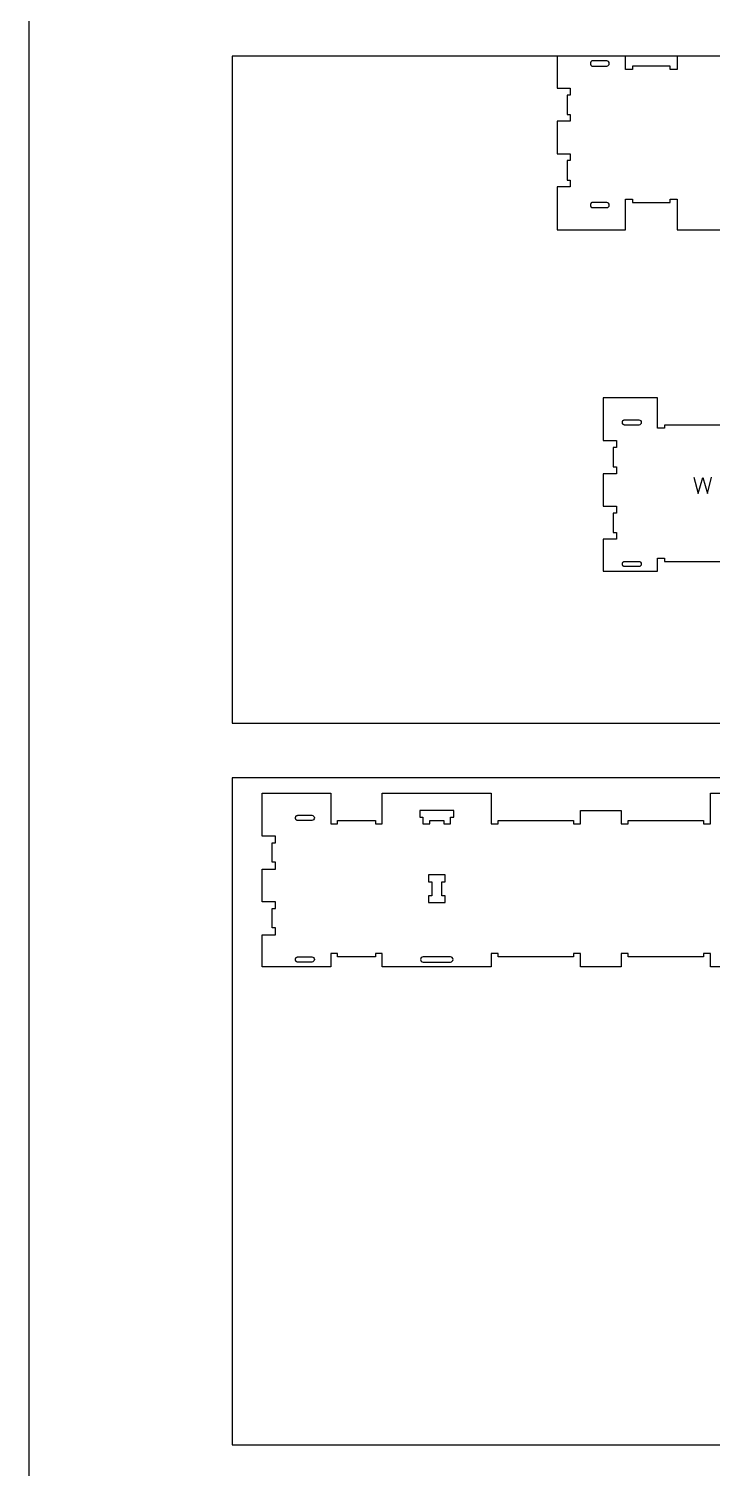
# Model space of a CAD drawing. Extents: x -13885 to -10701, y -36097 to -28504.
# Drawn here: x -13885 to -12635, y -34431 to -31798 of the extents above; entities that cross this region are included whole.
import ezdxf

# ---------------------------------------------------------------- set-up
doc = ezdxf.new("R2010")
doc.units = 0
for name, color, linetype in [('0_SHEET_SPRUCEPLY_2440X122', 1, 'CONTINUOUS'), ('1_ANYTOOL_1MMDEEP_LABELS_S', 2, 'CONTINUOUS'), ('3_ANYTOOL_CUTTHROUGH_INSID', 4, 'CONTINUOUS'), ('4_ANYTOOL_CUTTHROUGH_OUTSI', 5, 'CONTINUOUS'), ('DONOTCUT', 18, 'CONTINUOUS')]:
    doc.layers.add(name, color=color, linetype=linetype)

msp = doc.modelspace()

# ---------------------------------------------------------------- linework, layer by layer
at = {"layer": '0_SHEET_SPRUCEPLY_2440X122'}
for points in [[(-13513.1, -31847.8), (-13513.1, -33067.8), (-11073.1, -33067.8), (-11073.1, -31847.8)], [(-13513.1, -33167.8), (-13513.1, -34387.8), (-11073.1, -34387.8), (-11073.1, -33167.8)]]:
    msp.add_lwpolyline(points, close=True, dxfattribs=at)
at = {"layer": '1_ANYTOOL_1MMDEEP_LABELS_S'}
msp.add_lwpolyline([(-12668.8, -32617.7), (-12661.1, -32647.7), (-12652.7, -32618.6), (-12644.2, -32647.7), (-12636.7, -32617.7)], dxfattribs=at)
at = {"layer": '3_ANYTOOL_CUTTHROUGH_INSID', "color": 4}
for points in [[(-12828.3, -31856.5), (-12854.1, -31856.5), (-12854.2, -31856.5), (-12854.3, -31856.6), (-12854.4, -31856.6), (-12854.5, -31856.6), (-12854.6, -31856.6), (-12854.7, -31856.6), (-12854.8, -31856.6), (-12854.9, -31856.6), (-12855, -31856.7), (-12855.1, -31856.7), (-12855.2, -31856.7), (-12855.3, -31856.7), (-12855.3, -31856.8), (-12855.4, -31856.8), (-12855.5, -31856.9), (-12855.6, -31856.9), (-12855.7, -31856.9), (-12855.8, -31857), (-12855.9, -31857.1), (-12856, -31857.1), (-12856.1, -31857.2), (-12856.2, -31857.2), (-12856.3, -31857.3), (-12856.4, -31857.4), (-12856.4, -31857.4), (-12856.5, -31857.5), (-12856.6, -31857.6), (-12856.7, -31857.7), (-12856.8, -31857.7), (-12856.8, -31857.8), (-12856.9, -31857.9), (-12857, -31858), (-12857.1, -31858.1), (-12857.1, -31858.2), (-12857.2, -31858.3), (-12857.3, -31858.3), (-12857.3, -31858.4), (-12857.4, -31858.5), (-12857.4, -31858.6), (-12857.5, -31858.7), (-12857.5, -31858.8), (-12857.6, -31858.9), (-12857.6, -31859), (-12857.7, -31859.2), (-12857.7, -31859.3), (-12857.8, -31859.4), (-12857.8, -31859.5), (-12857.8, -31859.6), (-12857.9, -31859.7), (-12857.9, -31859.8), (-12857.9, -31859.9), (-12857.9, -31860), (-12858, -31860.1), (-12858, -31860.2), (-12858, -31860.3), (-12858, -31860.4), (-12858, -31860.6), (-12858.1, -31860.7), (-12858.1, -31860.8), (-12858.1, -31860.9), (-12858.1, -31861), (-12858.1, -31861.1), (-12858.1, -31861.2), (-12858.1, -31861.3), (-12858.1, -31861.4), (-12858.1, -31861.5), (-12858.1, -31861.6), (-12858.1, -31861.7), (-12858.1, -31861.8), (-12858.1, -31861.9), (-12858, -31862), (-12858, -31862.1), (-12858, -31862.3), (-12858, -31862.4), (-12858, -31862.5), (-12857.9, -31862.6), (-12857.9, -31862.7), (-12857.9, -31862.8), (-12857.9, -31862.9), (-12857.8, -31863), (-12857.8, -31863.1), (-12857.8, -31863.2), (-12857.7, -31863.3), (-12857.7, -31863.4), (-12857.6, -31863.5), (-12857.6, -31863.7), (-12857.5, -31863.8), (-12857.5, -31863.9), (-12857.4, -31864), (-12857.4, -31864.1), (-12857.3, -31864.2), (-12857.3, -31864.2), (-12857.2, -31864.3), (-12857.1, -31864.4), (-12857.1, -31864.5), (-12857, -31864.6), (-12856.9, -31864.7), (-12856.8, -31864.8), (-12856.8, -31864.9), (-12856.7, -31864.9), (-12856.6, -31865), (-12856.5, -31865.1), (-12856.4, -31865.2), (-12856.4, -31865.2), (-12856.3, -31865.3), (-12856.2, -31865.4), (-12856.1, -31865.4), (-12856, -31865.5), (-12855.9, -31865.5), (-12855.8, -31865.6), (-12855.7, -31865.6), (-12855.6, -31865.7), (-12855.5, -31865.7), (-12855.4, -31865.8), (-12855.3, -31865.8), (-12855.3, -31865.9), (-12855.2, -31865.9), (-12855.1, -31865.9), (-12855, -31865.9), (-12854.9, -31866), (-12854.8, -31866), (-12854.7, -31866), (-12854.6, -31866), (-12854.5, -31866), (-12854.4, -31866), (-12854.3, -31866), (-12854.2, -31866), (-12854.1, -31866), (-12828.3, -31866, 1)], [(-12828.3, -32125, 1), (-12828.3, -32115.5), (-12854.1, -32115.5), (-12854.2, -32115.5), (-12854.3, -32115.6), (-12854.4, -32115.6), (-12854.5, -32115.6), (-12854.6, -32115.6), (-12854.7, -32115.6), (-12854.8, -32115.6), (-12854.9, -32115.6), (-12855, -32115.7), (-12855.1, -32115.7), (-12855.2, -32115.7), (-12855.3, -32115.7), (-12855.3, -32115.8), (-12855.4, -32115.8), (-12855.5, -32115.9), (-12855.6, -32115.9), (-12855.7, -32115.9), (-12855.8, -32116), (-12855.9, -32116.1), (-12856, -32116.1), (-12856.1, -32116.2), (-12856.2, -32116.2), (-12856.3, -32116.3), (-12856.4, -32116.4), (-12856.4, -32116.4), (-12856.5, -32116.5), (-12856.6, -32116.6), (-12856.7, -32116.7), (-12856.8, -32116.7), (-12856.8, -32116.8), (-12856.9, -32116.9), (-12857, -32117), (-12857.1, -32117.1), (-12857.1, -32117.2), (-12857.2, -32117.3), (-12857.3, -32117.3), (-12857.3, -32117.4), (-12857.4, -32117.5), (-12857.4, -32117.6), (-12857.5, -32117.7), (-12857.5, -32117.8), (-12857.6, -32117.9), (-12857.6, -32118), (-12857.7, -32118.2), (-12857.7, -32118.3), (-12857.8, -32118.4), (-12857.8, -32118.5), (-12857.8, -32118.6), (-12857.9, -32118.7), (-12857.9, -32118.8), (-12857.9, -32118.9), (-12857.9, -32119), (-12858, -32119.1), (-12858, -32119.2), (-12858, -32119.3), (-12858, -32119.4), (-12858, -32119.6), (-12858.1, -32119.7), (-12858.1, -32119.8), (-12858.1, -32119.9), (-12858.1, -32120), (-12858.1, -32120.1), (-12858.1, -32120.2), (-12858.1, -32120.3), (-12858.1, -32120.4), (-12858.1, -32120.5), (-12858.1, -32120.6), (-12858.1, -32120.7), (-12858.1, -32120.8), (-12858.1, -32120.9), (-12858, -32121), (-12858, -32121.1), (-12858, -32121.3), (-12858, -32121.4), (-12858, -32121.5), (-12857.9, -32121.6), (-12857.9, -32121.7), (-12857.9, -32121.8), (-12857.9, -32121.9), (-12857.8, -32122), (-12857.8, -32122.1), (-12857.8, -32122.2), (-12857.7, -32122.3), (-12857.7, -32122.4), (-12857.6, -32122.5), (-12857.6, -32122.7), (-12857.5, -32122.8), (-12857.5, -32122.9), (-12857.4, -32123), (-12857.4, -32123.1), (-12857.3, -32123.2), (-12857.3, -32123.2), (-12857.2, -32123.3), (-12857.1, -32123.4), (-12857.1, -32123.5), (-12857, -32123.6), (-12856.9, -32123.7), (-12856.8, -32123.8), (-12856.8, -32123.9), (-12856.7, -32123.9), (-12856.6, -32124), (-12856.5, -32124.1), (-12856.4, -32124.2), (-12856.4, -32124.2), (-12856.3, -32124.3), (-12856.2, -32124.4), (-12856.1, -32124.4), (-12856, -32124.5), (-12855.9, -32124.5), (-12855.8, -32124.6), (-12855.7, -32124.6), (-12855.6, -32124.7), (-12855.5, -32124.7), (-12855.4, -32124.8), (-12855.3, -32124.8), (-12855.3, -32124.9), (-12855.2, -32124.9), (-12855.1, -32124.9), (-12855, -32124.9), (-12854.9, -32125), (-12854.8, -32125), (-12854.7, -32125), (-12854.6, -32125), (-12854.5, -32125), (-12854.4, -32125), (-12854.3, -32125), (-12854.2, -32125), (-12854.1, -32125)], [(-12769.8, -32513.1, -1), (-12769.8, -32522.6), (-12795.6, -32522.6), (-12795.7, -32522.6), (-12795.8, -32522.6), (-12795.9, -32522.6), (-12796, -32522.6), (-12796.1, -32522.6), (-12796.2, -32522.6), (-12796.3, -32522.5), (-12796.4, -32522.5), (-12796.5, -32522.5), (-12796.6, -32522.5), (-12796.7, -32522.4), (-12796.8, -32522.4), (-12796.8, -32522.4), (-12796.9, -32522.3), (-12797, -32522.3), (-12797.1, -32522.2), (-12797.2, -32522.2), (-12797.3, -32522.2), (-12797.4, -32522.1), (-12797.5, -32522), (-12797.6, -32522), (-12797.7, -32521.9), (-12797.8, -32521.9), (-12797.9, -32521.8), (-12797.9, -32521.7), (-12798, -32521.6), (-12798.1, -32521.6), (-12798.2, -32521.5), (-12798.3, -32521.4), (-12798.3, -32521.3), (-12798.4, -32521.3), (-12798.5, -32521.2), (-12798.6, -32521.1), (-12798.6, -32521), (-12798.7, -32520.9), (-12798.8, -32520.8), (-12798.8, -32520.7), (-12798.9, -32520.6), (-12798.9, -32520.5), (-12799, -32520.4), (-12799, -32520.3), (-12799.1, -32520.2), (-12799.1, -32520.1), (-12799.2, -32520), (-12799.2, -32519.9), (-12799.3, -32519.8), (-12799.3, -32519.7), (-12799.3, -32519.6), (-12799.4, -32519.5), (-12799.4, -32519.4), (-12799.4, -32519.2), (-12799.4, -32519.1), (-12799.5, -32519), (-12799.5, -32518.9), (-12799.5, -32518.8), (-12799.5, -32518.7), (-12799.5, -32518.6), (-12799.6, -32518.5), (-12799.6, -32518.4), (-12799.6, -32518.3), (-12799.6, -32518.2), (-12799.6, -32518.1), (-12799.6, -32518), (-12799.6, -32517.9), (-12799.6, -32517.7), (-12799.6, -32517.6), (-12799.6, -32517.5), (-12799.6, -32517.4), (-12799.6, -32517.3), (-12799.6, -32517.2), (-12799.5, -32517.1), (-12799.5, -32517), (-12799.5, -32516.9), (-12799.5, -32516.8), (-12799.5, -32516.7), (-12799.4, -32516.6), (-12799.4, -32516.5), (-12799.4, -32516.3), (-12799.4, -32516.2), (-12799.3, -32516.1), (-12799.3, -32516), (-12799.3, -32515.9), (-12799.2, -32515.8), (-12799.2, -32515.7), (-12799.1, -32515.6), (-12799.1, -32515.5), (-12799, -32515.4), (-12799, -32515.3), (-12798.9, -32515.2), (-12798.9, -32515.1), (-12798.8, -32515), (-12798.8, -32514.9), (-12798.7, -32514.8), (-12798.6, -32514.7), (-12798.6, -32514.6), (-12798.5, -32514.5), (-12798.4, -32514.5), (-12798.3, -32514.4), (-12798.3, -32514.3), (-12798.2, -32514.2), (-12798.1, -32514.1), (-12798, -32514.1), (-12797.9, -32514), (-12797.9, -32513.9), (-12797.8, -32513.8), (-12797.7, -32513.8), (-12797.6, -32513.7), (-12797.5, -32513.7), (-12797.4, -32513.6), (-12797.3, -32513.6), (-12797.2, -32513.5), (-12797.1, -32513.5), (-12797, -32513.4), (-12796.9, -32513.4), (-12796.8, -32513.3), (-12796.8, -32513.3), (-12796.7, -32513.3), (-12796.6, -32513.2), (-12796.5, -32513.2), (-12796.4, -32513.2), (-12796.3, -32513.2), (-12796.2, -32513.2), (-12796.1, -32513.1), (-12796, -32513.1), (-12795.9, -32513.1), (-12795.8, -32513.1), (-12795.7, -32513.1), (-12795.6, -32513.1)], [(-12769.8, -32781.6), (-12795.6, -32781.6), (-12795.7, -32781.6), (-12795.8, -32781.6), (-12795.9, -32781.6), (-12796, -32781.6), (-12796.1, -32781.6), (-12796.2, -32781.6), (-12796.3, -32781.5), (-12796.4, -32781.5), (-12796.5, -32781.5), (-12796.6, -32781.5), (-12796.7, -32781.4), (-12796.8, -32781.4), (-12796.8, -32781.4), (-12796.9, -32781.3), (-12797, -32781.3), (-12797.1, -32781.2), (-12797.2, -32781.2), (-12797.3, -32781.2), (-12797.4, -32781.1), (-12797.5, -32781), (-12797.6, -32781), (-12797.7, -32780.9), (-12797.8, -32780.9), (-12797.9, -32780.8), (-12797.9, -32780.7), (-12798, -32780.6), (-12798.1, -32780.6), (-12798.2, -32780.5), (-12798.3, -32780.4), (-12798.3, -32780.3), (-12798.4, -32780.3), (-12798.5, -32780.2), (-12798.6, -32780.1), (-12798.6, -32780), (-12798.7, -32779.9), (-12798.8, -32779.8), (-12798.8, -32779.7), (-12798.9, -32779.6), (-12798.9, -32779.5), (-12799, -32779.4), (-12799, -32779.3), (-12799.1, -32779.2), (-12799.1, -32779.1), (-12799.2, -32779), (-12799.2, -32778.9), (-12799.3, -32778.8), (-12799.3, -32778.7), (-12799.3, -32778.6), (-12799.4, -32778.5), (-12799.4, -32778.4), (-12799.4, -32778.2), (-12799.4, -32778.1), (-12799.5, -32778), (-12799.5, -32777.9), (-12799.5, -32777.8), (-12799.5, -32777.7), (-12799.5, -32777.6), (-12799.6, -32777.5), (-12799.6, -32777.4), (-12799.6, -32777.3), (-12799.6, -32777.2), (-12799.6, -32777.1), (-12799.6, -32777), (-12799.6, -32776.9), (-12799.6, -32776.7), (-12799.6, -32776.6), (-12799.6, -32776.5), (-12799.6, -32776.4), (-12799.6, -32776.3), (-12799.6, -32776.2), (-12799.5, -32776.1), (-12799.5, -32776), (-12799.5, -32775.9), (-12799.5, -32775.8), (-12799.5, -32775.7), (-12799.4, -32775.6), (-12799.4, -32775.5), (-12799.4, -32775.3), (-12799.4, -32775.2), (-12799.3, -32775.1), (-12799.3, -32775), (-12799.3, -32774.9), (-12799.2, -32774.8), (-12799.2, -32774.7), (-12799.1, -32774.6), (-12799.1, -32774.5), (-12799, -32774.4), (-12799, -32774.3), (-12798.9, -32774.2), (-12798.9, -32774.1), (-12798.8, -32774), (-12798.8, -32773.9), (-12798.7, -32773.8), (-12798.6, -32773.7), (-12798.6, -32773.6), (-12798.5, -32773.5), (-12798.4, -32773.5), (-12798.3, -32773.4), (-12798.3, -32773.3), (-12798.2, -32773.2), (-12798.1, -32773.1), (-12798, -32773.1), (-12797.9, -32773), (-12797.9, -32772.9), (-12797.8, -32772.8), (-12797.7, -32772.8), (-12797.6, -32772.7), (-12797.5, -32772.7), (-12797.4, -32772.6), (-12797.3, -32772.6), (-12797.2, -32772.5), (-12797.1, -32772.5), (-12797, -32772.4), (-12796.9, -32772.4), (-12796.8, -32772.3), (-12796.8, -32772.3), (-12796.7, -32772.3), (-12796.6, -32772.2), (-12796.5, -32772.2), (-12796.4, -32772.2), (-12796.3, -32772.2), (-12796.2, -32772.2), (-12796.1, -32772.1), (-12796, -32772.1), (-12795.9, -32772.1), (-12795.8, -32772.1), (-12795.7, -32772.1), (-12795.6, -32772.1), (-12769.8, -32772.1, -1)], [(-13367.5, -33236.5, -1), (-13367.5, -33246), (-13393.2, -33246), (-13393.3, -33246), (-13393.4, -33246), (-13393.5, -33246), (-13393.6, -33246), (-13393.7, -33246), (-13393.8, -33246), (-13393.9, -33246), (-13394, -33246), (-13394.1, -33245.9), (-13394.2, -33245.9), (-13394.3, -33245.9), (-13394.4, -33245.9), (-13394.5, -33245.8), (-13394.6, -33245.8), (-13394.7, -33245.7), (-13394.8, -33245.7), (-13394.9, -33245.6), (-13395, -33245.6), (-13395.1, -33245.5), (-13395.2, -33245.5), (-13395.2, -33245.4), (-13395.3, -33245.4), (-13395.4, -33245.3), (-13395.5, -33245.2), (-13395.6, -33245.2), (-13395.7, -33245.1), (-13395.8, -33245), (-13395.8, -33244.9), (-13395.9, -33244.9), (-13396, -33244.8), (-13396.1, -33244.7), (-13396.1, -33244.6), (-13396.2, -33244.5), (-13396.3, -33244.4), (-13396.3, -33244.3), (-13396.4, -33244.2), (-13396.5, -33244.2), (-13396.5, -33244.1), (-13396.6, -33244), (-13396.6, -33243.9), (-13396.7, -33243.8), (-13396.7, -33243.7), (-13396.8, -33243.5), (-13396.8, -33243.4), (-13396.9, -33243.3), (-13396.9, -33243.2), (-13396.9, -33243.1), (-13397, -33243), (-13397, -33242.9), (-13397, -33242.8), (-13397.1, -33242.7), (-13397.1, -33242.6), (-13397.1, -33242.5), (-13397.1, -33242.4), (-13397.2, -33242.3), (-13397.2, -33242.1), (-13397.2, -33242), (-13397.2, -33241.9), (-13397.2, -33241.8), (-13397.2, -33241.7), (-13397.2, -33241.6), (-13397.2, -33241.5), (-13397.2, -33241.4), (-13397.2, -33241.3), (-13397.2, -33241.2), (-13397.2, -33241.1), (-13397.2, -33241), (-13397.2, -33240.9), (-13397.2, -33240.8), (-13397.2, -33240.7), (-13397.2, -33240.6), (-13397.2, -33240.4), (-13397.2, -33240.3), (-13397.1, -33240.2), (-13397.1, -33240.1), (-13397.1, -33240), (-13397.1, -33239.9), (-13397, -33239.8), (-13397, -33239.7), (-13397, -33239.6), (-13396.9, -33239.5), (-13396.9, -33239.4), (-13396.9, -33239.3), (-13396.8, -33239.2), (-13396.8, -33239), (-13396.7, -33238.9), (-13396.7, -33238.8), (-13396.6, -33238.7), (-13396.6, -33238.6), (-13396.5, -33238.5), (-13396.5, -33238.4), (-13396.4, -33238.3), (-13396.3, -33238.3), (-13396.3, -33238.2), (-13396.2, -33238.1), (-13396.1, -33238), (-13396.1, -33237.9), (-13396, -33237.8), (-13395.9, -33237.7), (-13395.8, -33237.7), (-13395.8, -33237.6), (-13395.7, -33237.5), (-13395.6, -33237.4), (-13395.5, -33237.4), (-13395.4, -33237.3), (-13395.3, -33237.2), (-13395.2, -33237.2), (-13395.2, -33237.1), (-13395.1, -33237.1), (-13395, -33237), (-13394.9, -33236.9), (-13394.8, -33236.9), (-13394.7, -33236.9), (-13394.6, -33236.8), (-13394.5, -33236.8), (-13394.4, -33236.7), (-13394.3, -33236.7), (-13394.2, -33236.7), (-13394.1, -33236.7), (-13394, -33236.6), (-13393.9, -33236.6), (-13393.8, -33236.6), (-13393.7, -33236.6), (-13393.6, -33236.6), (-13393.5, -33236.6), (-13393.4, -33236.6), (-13393.3, -33236.5), (-13393.2, -33236.5)], [(-13367.5, -33505), (-13393.2, -33505), (-13393.3, -33505), (-13393.4, -33505), (-13393.5, -33505), (-13393.6, -33505), (-13393.7, -33505), (-13393.8, -33505), (-13393.9, -33505), (-13394, -33505), (-13394.1, -33504.9), (-13394.2, -33504.9), (-13394.3, -33504.9), (-13394.4, -33504.9), (-13394.5, -33504.8), (-13394.6, -33504.8), (-13394.7, -33504.7), (-13394.8, -33504.7), (-13394.9, -33504.6), (-13395, -33504.6), (-13395.1, -33504.5), (-13395.2, -33504.5), (-13395.2, -33504.4), (-13395.3, -33504.4), (-13395.4, -33504.3), (-13395.5, -33504.2), (-13395.6, -33504.2), (-13395.7, -33504.1), (-13395.8, -33504), (-13395.8, -33503.9), (-13395.9, -33503.9), (-13396, -33503.8), (-13396.1, -33503.7), (-13396.1, -33503.6), (-13396.2, -33503.5), (-13396.3, -33503.4), (-13396.3, -33503.3), (-13396.4, -33503.2), (-13396.5, -33503.2), (-13396.5, -33503.1), (-13396.6, -33503), (-13396.6, -33502.9), (-13396.7, -33502.8), (-13396.7, -33502.7), (-13396.8, -33502.5), (-13396.8, -33502.4), (-13396.9, -33502.3), (-13396.9, -33502.2), (-13396.9, -33502.1), (-13397, -33502), (-13397, -33501.9), (-13397, -33501.8), (-13397.1, -33501.7), (-13397.1, -33501.6), (-13397.1, -33501.5), (-13397.1, -33501.4), (-13397.2, -33501.3), (-13397.2, -33501.1), (-13397.2, -33501), (-13397.2, -33500.9), (-13397.2, -33500.8), (-13397.2, -33500.7), (-13397.2, -33500.6), (-13397.2, -33500.5), (-13397.2, -33500.4), (-13397.2, -33500.3), (-13397.2, -33500.2), (-13397.2, -33500.1), (-13397.2, -33500), (-13397.2, -33499.9), (-13397.2, -33499.8), (-13397.2, -33499.7), (-13397.2, -33499.6), (-13397.2, -33499.4), (-13397.2, -33499.3), (-13397.1, -33499.2), (-13397.1, -33499.1), (-13397.1, -33499), (-13397.1, -33498.9), (-13397, -33498.8), (-13397, -33498.7), (-13397, -33498.6), (-13396.9, -33498.5), (-13396.9, -33498.4), (-13396.9, -33498.3), (-13396.8, -33498.2), (-13396.8, -33498), (-13396.7, -33497.9), (-13396.7, -33497.8), (-13396.6, -33497.7), (-13396.6, -33497.6), (-13396.5, -33497.5), (-13396.5, -33497.4), (-13396.4, -33497.3), (-13396.3, -33497.3), (-13396.3, -33497.2), (-13396.2, -33497.1), (-13396.1, -33497), (-13396.1, -33496.9), (-13396, -33496.8), (-13395.9, -33496.7), (-13395.8, -33496.7), (-13395.8, -33496.6), (-13395.7, -33496.5), (-13395.6, -33496.4), (-13395.5, -33496.4), (-13395.4, -33496.3), (-13395.3, -33496.2), (-13395.2, -33496.2), (-13395.2, -33496.1), (-13395.1, -33496.1), (-13395, -33496), (-13394.9, -33495.9), (-13394.8, -33495.9), (-13394.7, -33495.9), (-13394.6, -33495.8), (-13394.5, -33495.8), (-13394.4, -33495.7), (-13394.3, -33495.7), (-13394.2, -33495.7), (-13394.1, -33495.7), (-13394, -33495.6), (-13393.9, -33495.6), (-13393.8, -33495.6), (-13393.7, -33495.6), (-13393.6, -33495.6), (-13393.5, -33495.6), (-13393.4, -33495.6), (-13393.3, -33495.5), (-13393.2, -33495.5), (-13367.5, -33495.5, -1)], [(-13164, -33505), (-13114, -33505, 1), (-13114, -33495.5), (-13164, -33495.5, 1)]]:
    msp.add_lwpolyline(points, format="xyb", close=True, dxfattribs=at)
for points in [[(-13126.2, -33246), (-13126.2, -33252), (-13113.7, -33252), (-13113.7, -33240), (-13107.7, -33240), (-13107.7, -33227.5), (-13170.2, -33227.5), (-13170.2, -33240), (-13164.2, -33240), (-13164.2, -33252), (-13151.7, -33252), (-13151.7, -33246)], [(-13148.2, -33358), (-13148.2, -33383.5), (-13154.2, -33383.5), (-13154.2, -33396), (-13123.7, -33396), (-13123.7, -33383.5), (-13129.7, -33383.5), (-13129.7, -33358), (-13123.7, -33358), (-13123.7, -33345.5), (-13154.2, -33345.5), (-13154.2, -33358)]]:
    msp.add_lwpolyline(points, close=True, dxfattribs=at)
at = {"layer": '4_ANYTOOL_CUTTHROUGH_OUTSI', "color": 5}
for points in [[(-12500.1, -31848), (-12699.6, -31848), (-12699.6, -31872), (-12712.1, -31872), (-12712.1, -31866), (-12749.8, -31866), (-12781.1, -31866), (-12781.1, -31872), (-12793.6, -31872), (-12793.6, -31848), (-12918.8, -31848), (-12918.8, -31906.5), (-12894.8, -31906.5), (-12894.8, -31919), (-12900.8, -31919), (-12900.8, -31954.5), (-12894.8, -31954.5), (-12894.8, -31967), (-12918.8, -31967), (-12918.8, -32026.5), (-12894.8, -32026.5), (-12894.8, -32039), (-12900.8, -32039), (-12900.8, -32074.5), (-12894.8, -32074.5), (-12894.8, -32087), (-12918.8, -32087), (-12918.8, -32165.5), (-12793.6, -32165.5), (-12793.6, -32109.5), (-12781.1, -32109.5), (-12781.1, -32115.5), (-12749.8, -32115.5), (-12712.1, -32115.5), (-12712.1, -32109.5), (-12699.6, -32109.5), (-12699.6, -32165.5), (-12500.1, -32165.5)], [(-12584.6, -32522.6), (-12684.8, -32522.6), (-12722.6, -32522.6), (-12722.6, -32528.6), (-12735.1, -32528.6), (-12735.1, -32472.6), (-12834.6, -32472.6), (-12834.6, -32492.4), (-12834.6, -32504.4), (-12834.6, -32551.1), (-12810.6, -32551.1), (-12810.6, -32563.6), (-12816.6, -32563.6), (-12816.6, -32599.1), (-12810.6, -32599.1), (-12810.6, -32611.6), (-12834.6, -32611.6), (-12834.6, -32671.1), (-12810.6, -32671.1), (-12810.6, -32683.6), (-12816.6, -32683.6), (-12816.6, -32719.1), (-12810.6, -32719.1), (-12810.6, -32731.6), (-12834.6, -32731.6), (-12834.6, -32790.1), (-12735.1, -32790.1), (-12735.1, -32766.1), (-12734.8, -32766.1), (-12734.8, -32766.1), (-12722.6, -32766.1), (-12722.6, -32772.1), (-12684.8, -32772.1), (-12584.6, -32772.1)], [(-12439.2, -33513.5), (-12638.7, -33513.5), (-12638.7, -33489.5), (-12651.2, -33489.5), (-12651.2, -33495.5), (-12789.2, -33495.5), (-12789.2, -33489.5), (-12801.7, -33489.5), (-12801.7, -33513.5), (-12876.2, -33513.5), (-12876.2, -33489.5), (-12888.7, -33489.5), (-12888.7, -33495.5), (-13026.7, -33495.5), (-13026.7, -33489.5), (-13039.2, -33489.5), (-13039.2, -33513.5), (-13238.7, -33513.5), (-13238.7, -33489.5), (-13251.2, -33489.5), (-13251.2, -33495.5), (-13289, -33495.5), (-13320.2, -33495.5), (-13320.2, -33489.5), (-13332.7, -33489.5), (-13332.7, -33513.5), (-13458, -33513.5), (-13458, -33455), (-13434, -33455), (-13434, -33442.5), (-13440, -33442.5), (-13440, -33407), (-13434, -33407), (-13434, -33394.5), (-13458, -33394.5), (-13458, -33335), (-13434, -33335), (-13434, -33322.5), (-13440, -33322.5), (-13440, -33287), (-13434, -33287), (-13434, -33274.5), (-13458, -33274.5), (-13458, -33196), (-13332.7, -33196), (-13332.7, -33252), (-13320.2, -33252), (-13320.2, -33246), (-13289, -33246), (-13251.2, -33246), (-13251.2, -33252), (-13238.7, -33252), (-13238.7, -33251.8), (-13238.7, -33196), (-13039.2, -33196), (-13039.2, -33251.8), (-13039.2, -33252), (-13026.7, -33252), (-13026.7, -33246), (-12888.7, -33246), (-12888.7, -33252), (-12876.2, -33252), (-12876.2, -33228), (-12801.7, -33228), (-12801.7, -33252), (-12789.2, -33252), (-12789.2, -33246), (-12651.2, -33246), (-12651.2, -33252), (-12638.7, -33252), (-12638.7, -33251.8), (-12638.7, -33196), (-12439.2, -33196)]]:
    msp.add_lwpolyline(points, dxfattribs=at)
at = {"layer": 'DONOTCUT'}
msp.add_lwpolyline([(-13884.8, -36097.2), (-10701.4, -36097.2), (-10701.4, -28503.8), (-13884.8, -28503.8)], close=True, dxfattribs=at)

doc.saveas('drawing.dxf')
